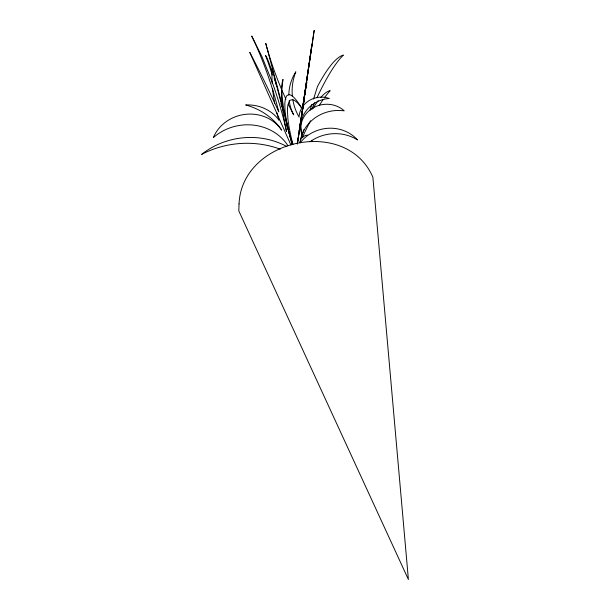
<?xml version="1.0" encoding="UTF-8"?>
<svg xmlns="http://www.w3.org/2000/svg" width="610" height="610" viewBox="0 0 610 610"><rect width="100%" height="100%" fill="white"/><g stroke="black" fill="none" stroke-linecap="round" stroke-linejoin="round"><path stroke-width="0.91" d="M314.158 30.5L306.96 79.414A88.686 0.427 -81.5 0 1 299.197 131.036A110.219 0.526 -81.5 0 1 306.784 82.327M300.128 124.509L300.402 122.625M301.378 116.037L301.653 114.154M302.484 108.511L311.901 44.507A385.413 1.853 -81.5 0 1 302.308 110.067M297.36 143.701L304.382 98.462L297.291 144.051A84.332 0.404 -81.5 0 1 305.381 91.065M305.374 91.081L306.769 82.403M299.952 142.13L303.917 129.556M309.872 110.692L311.855 104.401M313.555 99.011L317.52 86.437A223.649 38.392 -76.4 0 1 343.422 55.083A238.998 41.022 -76.4 0 0 316.964 97.752M290.962 145.088L249.78 52.346A385.413 80.939 71 0 1 278.762 111.767M282.621 106.773L265.739 43.34A404.697 370.903 -9.9 0 0 285.953 99.216M283.353 109.525L288.736 129.755M291.176 138.943L292.647 144.463M283.437 111.485L272.06 68.701A178.28 163.396 -9.9 0 0 272.197 83.509M285.396 118.836L288.332 129.861M288.82 131.699L289.796 135.374M314.165 30.447A88.465 0.427 -81.5 0 1 302.316 110.006M286.517 131.508A110.219 23.149 71 0 1 282.994 79.361L281.843 89.495A84.332 17.713 71 0 0 292.182 144.28M286.479 131.463A88.686 18.62 71 0 0 271.793 81.084L261.964 56.699L251.716 36.066A88.465 18.582 71 0 1 278.724 111.714M292.175 144.28A60.443 12.696 71 0 1 284.954 109.312L284.824 103.25L285.396 98.69L286.669 95.8L288.591 94.657A57.165 12.002 71 0 1 301.302 107.467A61.801 12.978 71 0 0 292.137 99.659L290.047 100.314C286.204 105.477 287.714 112.507 287.882 118.485A65.407 13.733 71 0 0 292.945 144.456M286.441 124.905A256.84 8.22 75.9 0 1 287.18 127.368M272.273 74.992A238.998 7.648 75.9 0 0 265.556 55.541A223.649 7.16 75.9 0 1 272.304 72.407M280.958 103.692A238.998 7.648 75.9 0 1 281.95 107.085M274.134 78.027A223.649 7.16 75.9 0 1 275.179 81.328M275.445 82.19A223.649 7.16 75.9 0 1 276.841 86.673M310.528 120.795A256.84 44.088 -76.4 0 0 302.232 137.761A106.986 18.369 -76.4 0 1 307.669 135.229M319.251 105.477A256.84 44.088 -76.4 0 1 323.33 99.308M324.329 97.913A256.84 44.088 -76.4 0 1 330.201 90.661A186.729 32.055 -76.4 0 0 320.875 97.371M312.656 108.946A186.729 32.055 -76.4 0 1 318.237 100.627M311.779 109.228A238.998 41.022 -76.4 0 1 314.699 102.663M311.672 140.269A106.986 18.369 -76.4 0 1 312.091 141.749M280.226 149.183A90.432 82.884 -9.9 0 0 201.597 154.414A73.131 67.024 -9.9 0 1 286.86 146.537M287.996 145.729A48.465 44.423 -9.9 0 0 213.317 137.647A38.3 35.105 -9.9 0 1 245.578 114.329A38.3 35.105 -9.9 0 1 281.66 130.143A65.682 60.199 -9.9 0 0 245.632 104.958A38.796 35.555 -9.9 0 1 279.014 120.193A178.28 163.396 -9.9 0 1 276.833 112.675M274.706 103.342A178.28 163.396 -9.9 0 1 272.594 88.717M310.101 141.718A40.085 36.737 -9.9 0 1 357.49 139.942A36.02 33.009 -9.9 0 0 300.089 142.923A37.523 34.389 -9.9 0 1 344.238 110.86A25.346 23.226 -9.9 0 0 315.988 106.468A25.346 23.226 -9.9 0 0 300.814 129.419L301.706 134.444L300.608 126.27A30.271 27.747 -9.9 0 1 329.232 98.477A21.777 19.962 -9.9 0 0 299.075 117.09A61.236 56.12 -9.9 0 1 292.8 99.544M288.309 104.196A404.697 370.903 -9.9 0 0 293.685 114.863A49.654 45.506 -9.9 0 1 289.193 100.696M288.85 95.107A49.654 45.506 -9.9 0 1 295.835 71.797A61.236 56.12 -9.9 0 0 292.388 96.456M239.051 203.9L238.8 210.885L408.403 579.5L372.878 177.197C346.465 116.121 241.636 138.996 239.051 203.9"/></g></svg>
